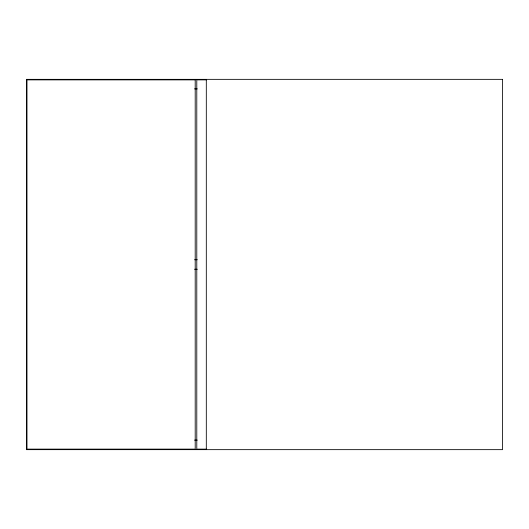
<?xml version="1.0" encoding="UTF-8"?>
<svg xmlns="http://www.w3.org/2000/svg" width="529" height="529" viewBox="0 0 529 529"><rect width="100%" height="100%" fill="white"/><g stroke="black" fill="none" stroke-linecap="round" stroke-linejoin="round"><path stroke-width="0.79" d="M206.31 79.879L196.788 79.879L196.788 449.121L206.31 449.121M194.527 88.872L197.257 88.872M194.579 259.739L197.257 259.739M194.579 269.261L197.257 269.261M194.527 440.128L197.257 440.128M206.31 79.35L206.31 449.65M502.55 79.35L26.45 79.35L26.45 449.65L502.55 449.65L502.55 79.35M195.201 79.879L26.979 79.879L26.979 449.121L195.201 449.121L195.201 79.879"/></g></svg>
